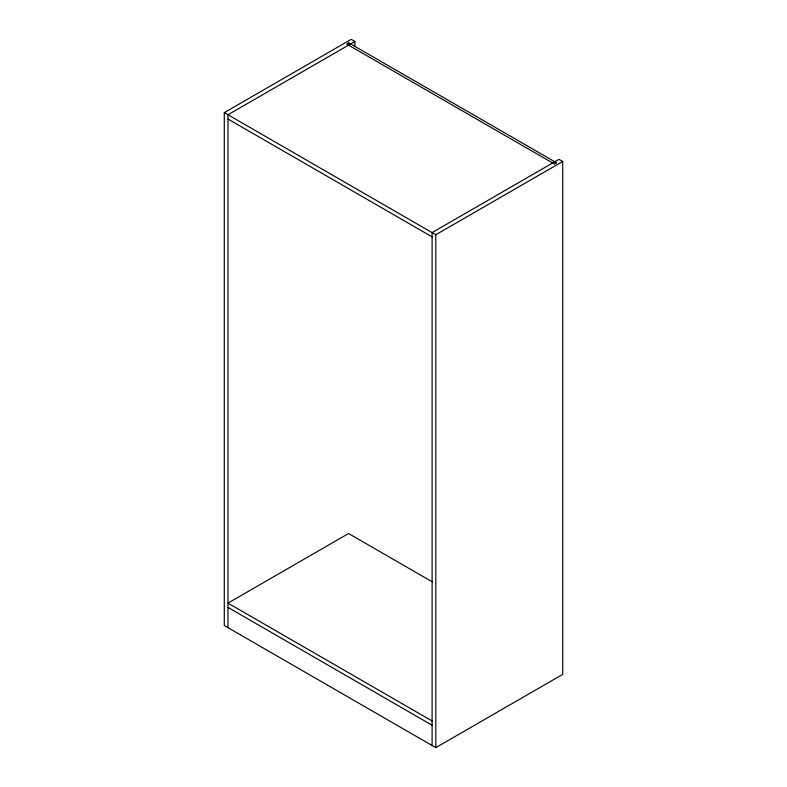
<?xml version="1.0" encoding="UTF-8"?>
<svg xmlns="http://www.w3.org/2000/svg" width="787" height="787" viewBox="0 0 787 787"><rect width="100%" height="100%" fill="white"/><g stroke="black" fill="none" stroke-linecap="round" stroke-linejoin="round"><path stroke-width="1.18" d="M432.102 745.515L432.102 232.608L559.016 159.328L562.715 161.473L562.715 674.38L435.801 747.65L224.285 625.527L224.285 112.62L351.199 39.35L354.898 41.485L354.898 46.394M354.898 41.485L227.984 114.754L227.984 627.672M224.285 112.62L435.801 234.742L562.715 161.473M227.984 119.034L432.102 236.877M432.535 582.006L348.552 533.517L227.984 603.117L432.102 720.971M227.984 607.397L432.102 725.24M435.801 234.742L435.801 747.65M348.828 42.872L346.713 44.092L554.55 164.08L556.665 162.86L348.828 42.872"/></g></svg>
